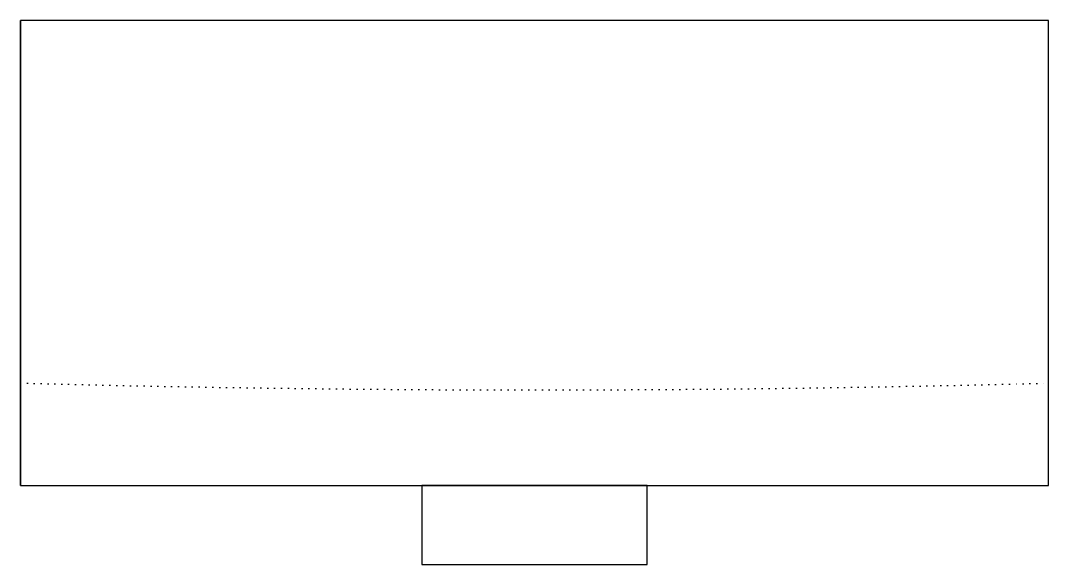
# Model space of a CAD drawing. Header units: millimetres. Extents: x -457 to 457, y -155 to 328.
import ezdxf

# ---------------------------------------------------------------- set-up
doc = ezdxf.new("R2010")
doc.units = ezdxf.units.MM
doc.linetypes.add('ACAD_ISO07W100', pattern=[0.12, 0, -0.12])

msp = doc.modelspace()

# ---------------------------------------------------------------- linework, layer by layer
msp.add_lwpolyline([(-456.5, -85), (456.5, -85), (456.5, 328), (-456.5, 328), (-456.5, -85), (-456.5, 328)])
msp.add_lwpolyline([(-100, -85), (-100, -155), (100, -155), (100, -85)], close=True)
at = {"linetype": 'ACAD_ISO07W100', "ltscale": 50}
msp.add_arc((0, 17220), 17220, 268.480918, 271.519082, dxfattribs=at)

doc.saveas('drawing.dxf')
